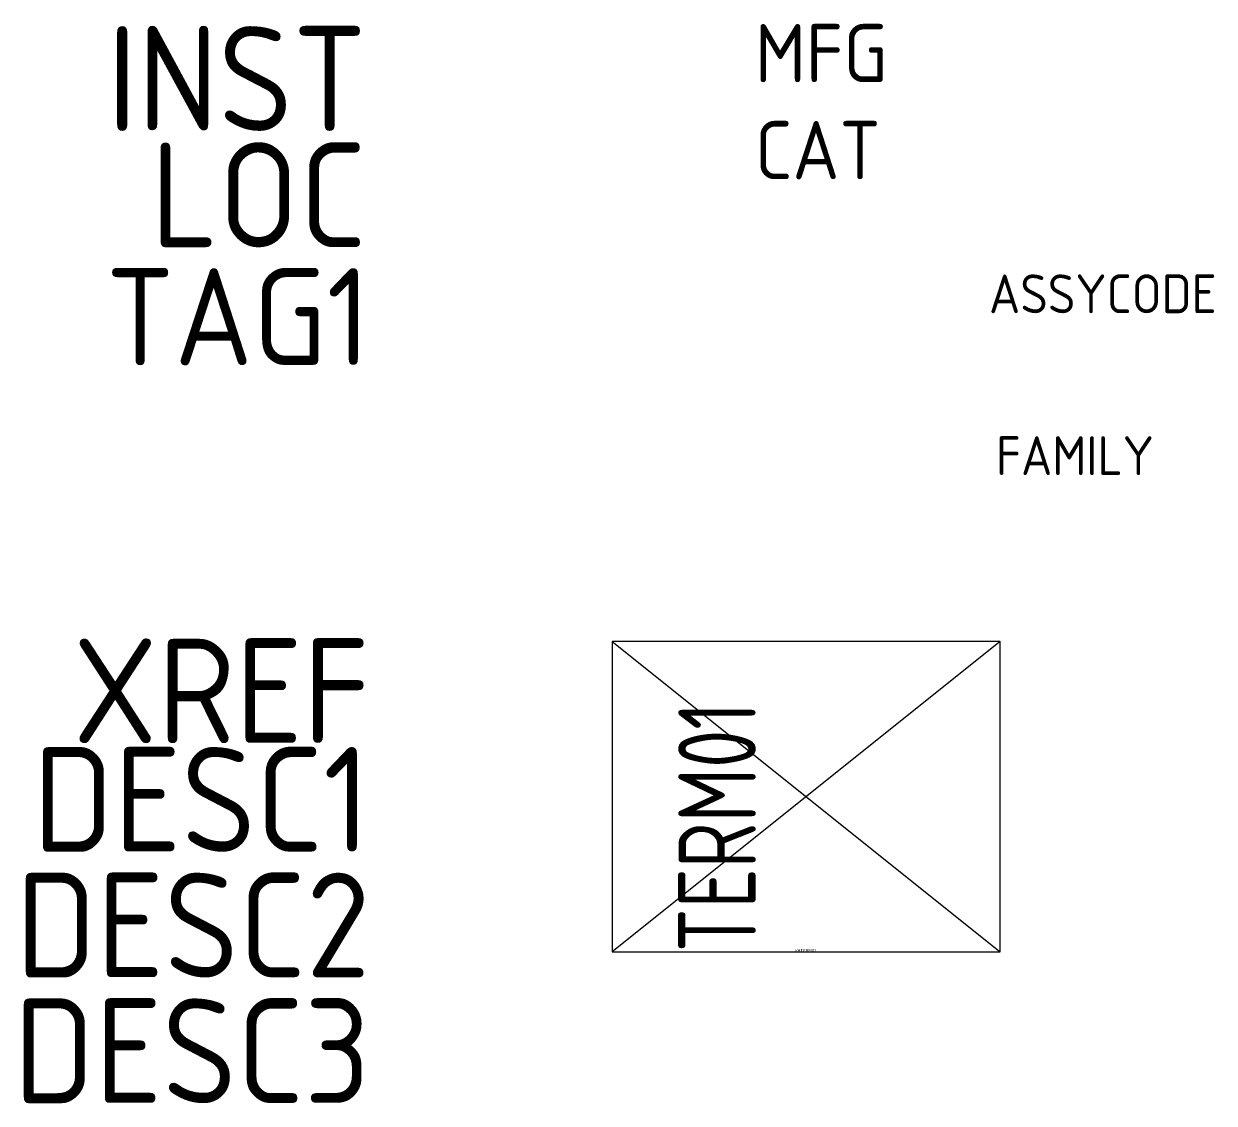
# Model space of a CAD drawing. Header units: millimetres. Extents: x -20.2 to 10.5, y -7.9 to 19.9.
import ezdxf
from ezdxf.enums import TextEntityAlignment as Align

# ---------------------------------------------------------------- set-up
doc = ezdxf.new("R2010")
doc.units = ezdxf.units.MM
doc.header["$LTSCALE"] = 8
doc.layers.add('SYMS', color=7, linetype='Continuous')
doc.styles.add('WD_IEC', font='isocp2.shx', dxfattribs={"width": 0.9, "height": 4})

msp = doc.modelspace()

# ---------------------------------------------------------------- linework, layer by layer
at = {"layer": 'SYMS'}
for p, q in [((5.003, 4.01), (-4.997, -3.99)), ((-4.997, 4.01), (5.003, -3.99)), ((5.003, 4.01), (-4.997, 4.01)), ((-4.997, 4.01), (-4.997, -3.99)), ((5.003, -3.99), (5.003, 4.01)), ((-4.997, -3.99), (5.003, -3.99))]:
    msp.add_line(p, q, dxfattribs=at)

# ---------------------------------------------------------------- texts
at = {"style": 'WD_IEC'}
for tag, text, height, p in [('INST', '', 2.7, (-11.329, 17.174)), ('LOC', '', 2.7, (-11.329, 14.174)), ('TAG1', 'Rack2-', 2.5, (-11.236, 11.135)), ('XREF', '', 2.7, (-11.236, 1.392)), ('DESC1', 'funguj', 2.7, (-11.236, -1.408)), ('DESC2', '', 2.7, (-11.236, -4.648)), ('DESC3', '', 2.7, (-11.236, -7.888))]:
    msp.add_attdef(tag, text=text, height=height, dxfattribs=at).set_placement(p, align=Align.RIGHT)
for tag, p, height, flags in [('MFG', (-1.319, 18.429), 1.5, 9), ('CAT', (-1.319, 15.929), 1.5, 9), ('ASSYCODE', (4.715, 12.475), 1, 1), ('FAMILY', (4.897, 8.303), 1, 1), ('X8TERM01', (-0.296, -3.997), 0.08, 1)]:
    msp.add_attdef(tag, p, '', height=height, dxfattribs=dict(at, flags=flags))
at = {"style": 'WD_IEC', "width": 0.8}
msp.add_attdef('TERM01', (-1.296, -3.997), '', height=2, rotation=90, dxfattribs=at)

doc.saveas('drawing.dxf')
